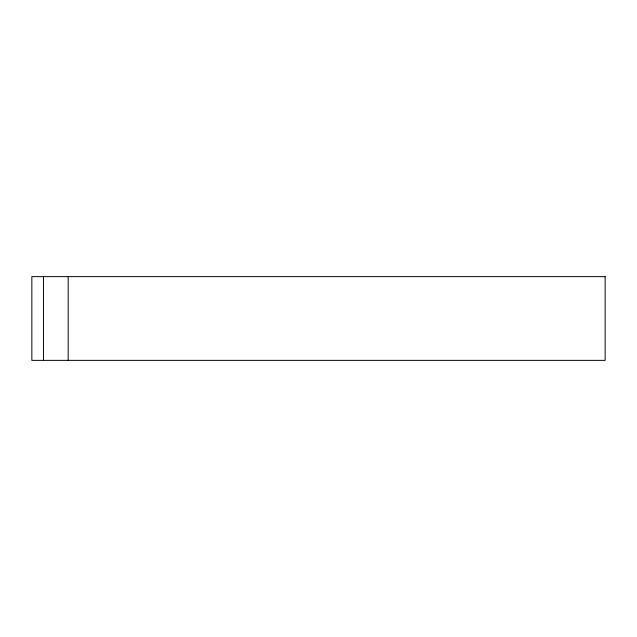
<?xml version="1.0" encoding="UTF-8"?>
<svg xmlns="http://www.w3.org/2000/svg" width="637" height="637" viewBox="0 0 637 637"><rect width="100%" height="100%" fill="white"/><g stroke="black" fill="none" stroke-linecap="round" stroke-linejoin="round"><path stroke-width="0.96" d="M68.167 276.633L68.167 360.367M43.515 276.633L43.515 360.367M605.15 276.633L31.85 276.633L31.85 360.367L605.15 360.367L605.15 276.633"/></g></svg>
